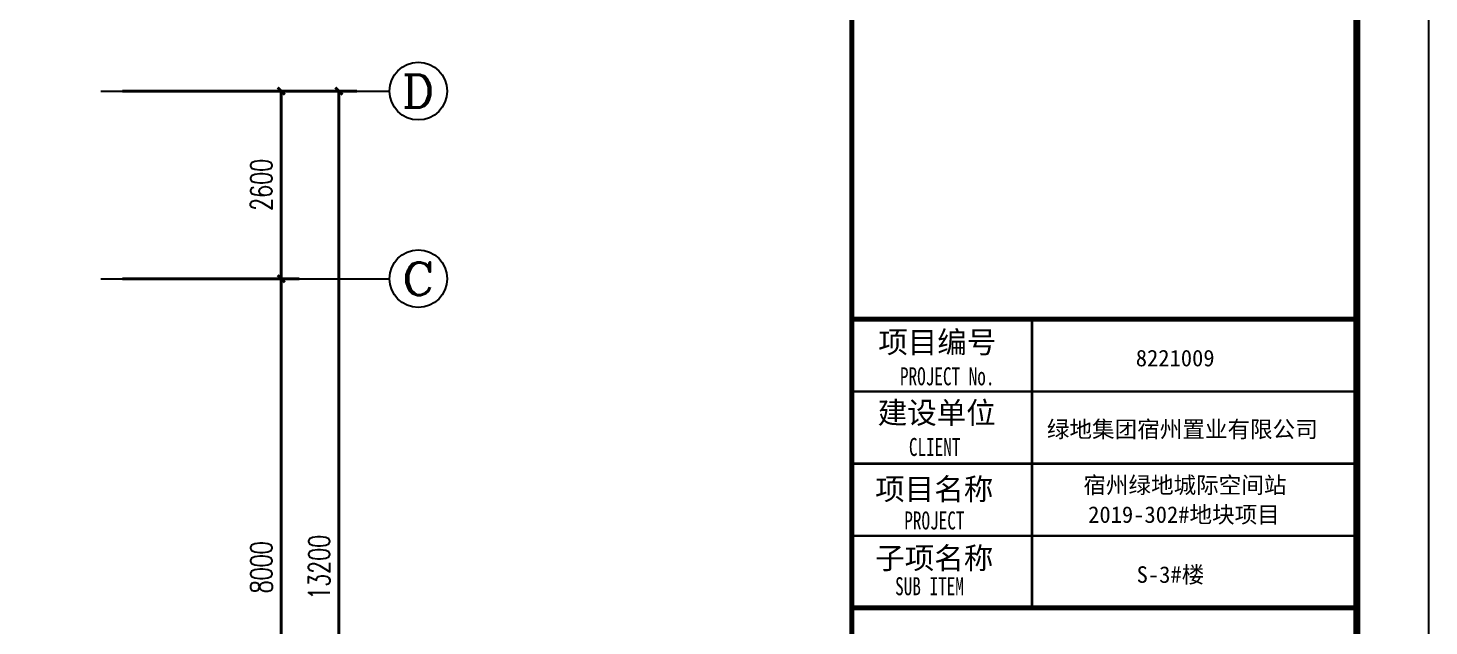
# Model space of a CAD drawing. Extents: x 621174 to 1725648, y -986053 to 860327.
# Drawn here: x 737195 to 756610, y -887603 to -879317 of the extents above; entities that cross this region are included whole.
import ezdxf
from ezdxf.enums import TextEntityAlignment as Align

# ---------------------------------------------------------------- set-up
doc = ezdxf.new("R2010")
doc.units = 0
doc.header["$LTSCALE"] = 1000
doc.header["$MEASUREMENT"] = 0
doc.layers.get('Defpoints').update_dxf_attribs({"color": 8})
for name, color, linetype in [('AXIS', 8, 'Continuous'), ('AXIS_TEXT', 8, 'Continuous'), ('C-AXIS(轴号)', 8, 'Continuous'), ('C-AXIS-T(字)', 8, 'Continuous'), ('图框', 140, 'Continuous'), ('图签文字', 147, 'Continuous'), ('折板线', 8, 'Continuous')]:
    doc.layers.add(name, color=color, linetype=linetype)
doc.layers.add('WALL', color=8, linetype='Continuous', lineweight=40)
doc.layers.add('图签', color=147, linetype='Continuous', lineweight=18)
doc.styles.add('_TCH_AXIS', font='COMPLEX', dxfattribs={"bigfont": 'GBCBIG'})
doc.styles.add('_TCH_DIM_T3', font='SIMPLEX', dxfattribs={"width": 0.705882, "bigfont": 'GBCBIG'})
doc.styles.add('COMPLEX', font='COMPLEX')
doc.styles.add('宋体', font='', dxfattribs={"height": 50})
doc.styles.add('建筑图签-1', font='simhei.ttf', dxfattribs={"width": 0.7})
doc.styles.get('宋体').set_extended_font_data('SimSun')
doc.dimstyles.new('_TCH_ARCH&&100', dxfattribs={"dimtxt": 297.5, "dimasz": 100, "dimexe": 250, "dimexo": 300, "dimgap": 126.25, "dimtad": 1, "dimdec": 0, "dimzin": 0, "dimdsep": 46, "dimtxsty": '_TCH_DIM_T3', "dimblk": 'ARCHTICK', "dimcen": 0.09, "dimclrt": 7, "dimazin": 2, "dimtfac": 1, "dimtdec": 0, "dimtix": 1, "dimtmove": 2, "dimatfit": 3, "dimfxl": 1, "dimtolj": 1, "dimtzin": 0, "dimarcsym": 0})

# ---------------------------------------------------------------- blocks, each defined once
blk = doc.blocks.new('2q3q2342q35q2343r5q23rwetr')
at = {"layer": '图框'}
for points, const_width in [([(3527618, 3121310), (3527618, 3161310)], 70), ([(3527618, 3139010), (3534618, 3139010)], 70), ([(3527618, 3139010), (3534618, 3139010)], 70), ([(3530118, 3135010), (3530118, 3139010)], 35), ([(3527618, 3138010), (3534618, 3138010)], 35), ([(3527618, 3137010), (3534618, 3137010)], 35), ([(3527618, 3136010), (3534618, 3136010)], 35), ([(3534618, 3135010), (3527618, 3135010)], 70)]:
    blk.add_lwpolyline(points, dxfattribs=dict(at, const_width=const_width))
at = {"layer": '图签', "color": 2, "style": '宋体'}
for s, height, p in [('8221009', 229.3, (3531555, 3138358)), ('绿地集团宿州置业有限公司', 229.34, (3530323, 3137372)), ('宿州绿地城际空间站', 229.3, (3530828, 3136598)), ('2019-302#地块项目', 229.34, (3530895, 3136189)), ('S-3#楼', 229.3, (3531567, 3135358))]:
    blk.add_text(s, height=height, dxfattribs=at).set_placement(p)
at = {"layer": '图签文字', "color": 7, "style": '建筑图签-1'}
for s, p in [('项目编号', (3527986, 3138543)), ('建设单位', (3527978, 3137565)), ('项目名称', (3527944, 3136507)), ('子项名称', (3527944, 3135551))]:
    blk.add_text(s, height=300, dxfattribs=at).set_placement(p)
at = {"layer": '图签文字', "style": '建筑图签-1', "width": 0.7}
for s, p in [('PROJECT No.', (3528287, 3138095, -1799)), ('CLIENT', (3528411, 3137116)), ('PROJECT', (3528347, 3136097)), ('SUB ITEM', (3528220, 3135186))]:
    blk.add_text(s, height=250, dxfattribs=at).set_placement(p)
blk = doc.blocks.new('_ArchTick')
at = {"color": 0, "linetype": 'ByBlock', "const_width": 0.4}
blk.add_lwpolyline([(-0.5, -0.5), (0.5, 0.5)], dxfattribs=at)
blk = doc.blocks.new('*D29')
at = {"layer": 'AXIS', "color": 0, "lineweight": -2, "transparency": 16777216}
for p, q in [((1687158, 1158728), (1690408, 1158728)), ((1690158, 1145529), (1690158, 1158728)), ((1687158, 1145529), (1690408, 1145529))]:
    blk.add_line(p, q, dxfattribs=at)
at = {"layer": 'Defpoints', "color": 0, "transparency": 16777216}
for p in [(1686858, 1158728), (1690158, 1158728), (1686858, 1145529)]:
    blk.add_point(p, dxfattribs=at)
at = {"layer": 'AXIS', "color": 0, "lineweight": -2, "transparency": 16777216, "xscale": 100, "yscale": 100, "zscale": 100}
for p, rotation in [((1690158, 1158728), 90), ((1690158, 1145529), 270)]:
    blk.add_blockref('_ArchTick', p, dxfattribs=dict(at, rotation=rotation))
at = {"layer": 'AXIS', "color": 7, "transparency": 16777216, "insert": (1689883, 1152129), "char_height": 297.5, "attachment_point": 5, "rotation": 90, "style": '_TCH_DIM_T3'}
blk.add_mtext('\\A1;13200', dxfattribs=at)
blk = doc.blocks.new('*D28')
at = {"layer": 'AXIS', "color": 0, "lineweight": -2, "transparency": 16777216}
for p, q in [((1687158, 1158728), (1689608, 1158728)), ((1689358, 1156128), (1689358, 1158728)), ((1687158, 1156128), (1689608, 1156128))]:
    blk.add_line(p, q, dxfattribs=at)
at = {"layer": 'Defpoints', "color": 0, "transparency": 16777216}
for p in [(1686858, 1158728), (1689358, 1158728), (1686858, 1156128)]:
    blk.add_point(p, dxfattribs=at)
at = {"layer": 'AXIS', "color": 0, "lineweight": -2, "transparency": 16777216, "xscale": 100, "yscale": 100, "zscale": 100}
for p, rotation in [((1689358, 1158728), 90), ((1689358, 1156128), 270)]:
    blk.add_blockref('_ArchTick', p, dxfattribs=dict(at, rotation=rotation))
at = {"layer": 'AXIS', "color": 7, "transparency": 16777216, "insert": (1689083, 1157428), "char_height": 297.5, "attachment_point": 5, "rotation": 90, "style": '_TCH_DIM_T3'}
blk.add_mtext('\\A1;2600', dxfattribs=at)
blk = doc.blocks.new('*D27')
at = {"layer": 'AXIS', "color": 0, "lineweight": -2, "transparency": 16777216}
for p, q in [((1687158, 1156128), (1689608, 1156128)), ((1689358, 1148129), (1689358, 1156128)), ((1687158, 1148129), (1689608, 1148129))]:
    blk.add_line(p, q, dxfattribs=at)
at = {"layer": 'Defpoints', "color": 0, "transparency": 16777216}
for p in [(1686858, 1156128), (1689358, 1156128), (1686858, 1148129)]:
    blk.add_point(p, dxfattribs=at)
at = {"layer": 'AXIS', "color": 0, "lineweight": -2, "transparency": 16777216, "xscale": 100, "yscale": 100, "zscale": 100}
for p, rotation in [((1689358, 1156128), 90), ((1689358, 1148129), 270)]:
    blk.add_blockref('_ArchTick', p, dxfattribs=dict(at, rotation=rotation))
at = {"layer": 'AXIS', "color": 7, "transparency": 16777216, "insert": (1689083, 1152129), "char_height": 297.5, "attachment_point": 5, "rotation": 90, "style": '_TCH_DIM_T3'}
blk.add_mtext('\\A1;8000', dxfattribs=at)
blk = doc.blocks.new('_AXISO')
blk.add_circle((0, 0), 0.5)
at = {"layer": 'AXIS_TEXT', "style": 'COMPLEX', "width": 1.041667}
blk.add_attdef('A', text='', height=0.56, dxfattribs=at).set_placement((-0.25, -0.28), (0.25, -0.28), align=Align.FIT)
blk = doc.blocks.new('SDFGSDFHJJ')
at = {"layer": 'C-AXIS(轴号)', "color": 8}
for p, q in [((1686858, 1158728.4), (1690858, 1158728.4)), ((1686858, 1156128.4), (1690858, 1156128.4))]:
    blk.add_line(p, q, dxfattribs=at)
ref = blk.add_blockref('_AXISO', (1691258, 1158728.4), dxfattribs=dict(at, xscale=800, yscale=800, zscale=800))
ref.add_attrib('A', 'D', dxfattribs={"layer": 'C-AXIS-T(字)', "height": 452.5, "style": '_TCH_AXIS', "width": 1.235294}).set_placement((1691031.7, 1158502.1), (1691484.3, 1158502.1), align=Align.FIT)
ref = blk.add_blockref('_AXISO', (1691258, 1156128.4), dxfattribs=dict(at, xscale=800, yscale=800, zscale=800))
ref.add_attrib('A', 'C', dxfattribs={"layer": 'C-AXIS-T(字)', "height": 452.5, "style": '_TCH_AXIS', "width": 1.4}).set_placement((1691031.7, 1155902.1), (1691484.3, 1155902.1), align=Align.FIT)
at = {"layer": 'AXIS', "color": 8}
for p1, p2, distance, picture, middle in [((1686858, 1145528.8), (1686858, 1158728.4), -3300, '*D29', (1689883, 1152128.6)), ((1686858, 1156128.4), (1686858, 1158728.4), -2500, '*D28', (1689083, 1157428.4)), ((1686858, 1148128.8), (1686858, 1156128.4), -2500, '*D27', (1689083, 1152128.6))]:
    dim = blk.add_aligned_dim(p1=p1, p2=p2, distance=distance, dimstyle='_TCH_ARCH&&100', dxfattribs=at)
    dim.commit()
    dim.dimension.update_dxf_attribs({"geometry": picture, "text_midpoint": middle})

msp = doc.modelspace()

# ---------------------------------------------------------------- linework, layer by layer
at = {"layer": '图框'}
msp.add_lwpolyline([(697210, -902053), (756610, -902053), (756610, -860053), (697210, -860053)], close=True, dxfattribs=at)
at = {"layer": '图框', "const_width": 100}
msp.add_lwpolyline([(699710, -901053), (755610, -901053), (755610, -861053), (699710, -861053)], close=True, dxfattribs=at)

# ---------------------------------------------------------------- block references
at = {"layer": 'WALL'}
msp.add_blockref('SDFGSDFHJJ', (-948654, -2038919), dxfattribs=at)
at = {"layer": '折板线'}
msp.add_blockref('2q3q2342q35q2343r5q23rwetr', (-2779008, -4022363), dxfattribs=at)

doc.saveas('drawing.dxf')
